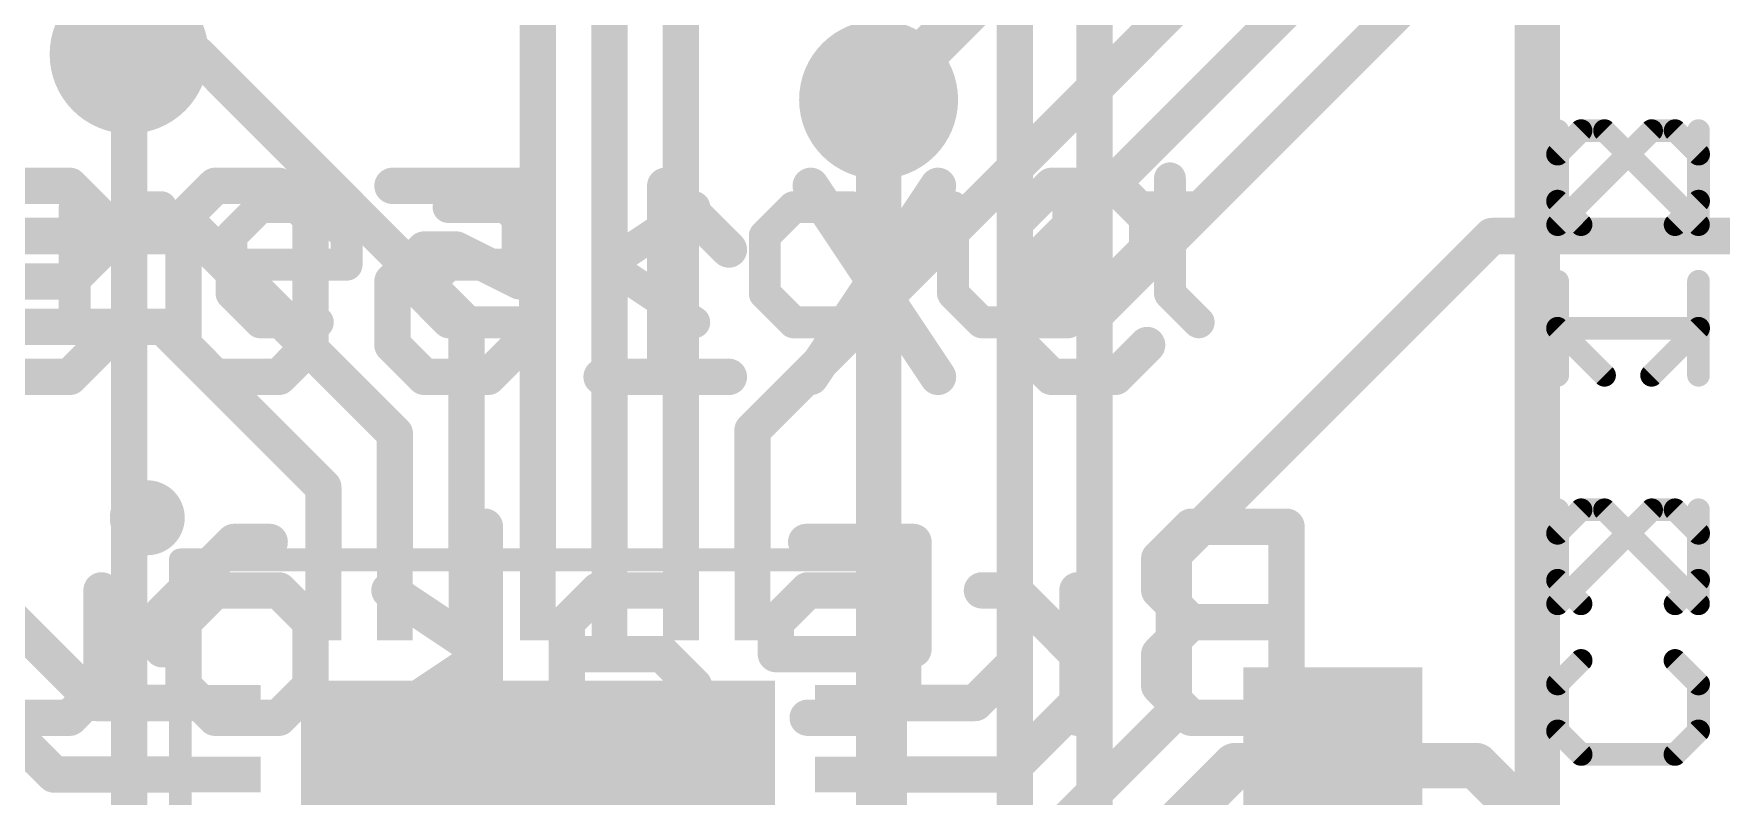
# Model space of a CAD drawing. Extents: x -33 to 74, y -18 to 36.
# Drawn here: x 9.88 to 19.32, y 15.92 to 20.18 of the extents above; entities that cross this region are included whole.
import ezdxf

# ---------------------------------------------------------------- set-up
doc = ezdxf.new("R2010")
doc.units = 0
for name, color, linetype in [('1', 12, 'CONTINUOUS'), ('16', 132, 'CONTINUOUS'), ('18', 110, 'CONTINUOUS'), ('21', 41, 'CONTINUOUS'), ('22', 40, 'CONTINUOUS'), ('51', 53, 'CONTINUOUS')]:
    doc.layers.add(name, color=color, linetype=linetype)

# ---------------------------------------------------------------- blocks, each defined once
blk = doc.blocks.new('RECT')
blk.add_solid([(-0.5, -0.5), (0.5, -0.5), (-0.5, 0.5), (0.5, 0.5)])
blk = doc.blocks.new('ROUNDV')
at = {"const_width": 0.5}
blk.add_lwpolyline([(0, -0.25, 1), (0, 0.25, 1), (0, -0.25)], format="xyb", dxfattribs=at)

msp = doc.modelspace()

# ---------------------------------------------------------------- linework, layer by layer
at = {"layer": '1'}
for points, const_width in [([(20.32, 23.749), (15.367, 18.796)], 0.2032), ([(13.5, 17.215), (13.5, 23.33)], 0.2032), ([(13.9, 17.964), (18.542, 22.606)], 0.2032), ([(13.1, 17.215), (13.1, 22.46)], 0.2032), ([(17.0815, 22.2885), (14.605, 19.812)], 0.254), ([(10.23, 16.44), (5.08, 21.59)], 0.2032), ([(15.8115, 18.6055), (18.796, 21.59)], 0.2032), ([(12.7, 17.215), (12.7, 21.2725)], 0.2032), ([(10.414, 20.066), (10.795, 20.066)], 0.2032), ([(10.795, 20.066), (12.3, 18.561)], 0.2032), ([(9.995, 16.04), (6.985, 19.05)], 0.2032), ([(8.89, 19.05), (10.795, 19.05)], 0.2032), ([(11.9, 17.945), (10.795, 19.05)], 0.2032), ([(16.256, 17.272), (18.034, 19.05)], 0.2032), ([(18.034, 19.05), (20.32, 19.05)], 0.2032), ([(15.367, 18.796), (15.367, 16.6624)], 0.2032), ([(15.8115, 16.5354), (15.8115, 18.6055)], 0.2032), ([(8.763, 18.542), (10.6045, 18.542)], 0.2032), ([(10.6045, 18.542), (11.5, 17.6465)], 0.2032), ([(12.3, 17.215), (12.3, 18.561)], 0.2032), ([(11.9, 17.215), (11.9, 17.945)], 0.2032), ([(13.9, 17.215), (13.9, 17.964)], 0.2032), ([(11.5, 17.215), (11.5, 17.6465)], 0.2032), ([(16.256, 17.272), (16.256, 16.383)], 0.2032), ([(15.367, 16.6624), (15.1446, 16.44)], 0.2032), ([(15.3161, 16.04), (15.8115, 16.5354)], 0.2032), ([(10.725, 16.44), (10.23, 16.44)], 0.2032), ([(14.675, 16.44), (15.1446, 16.44)], 0.2032), ([(15.513, 15.64), (16.256, 16.383)], 0.2032), ([(10.725, 16.04), (9.995, 16.04)], 0.2032), ([(14.675, 16.04), (15.3161, 16.04)], 0.2032), ([(15.748, 15.24), (16.598, 16.09)], 0.254), ([(16.598, 16.09), (17.145, 16.09)], 0.254), ([(17.145, 16.09), (17.946, 16.09)], 0.254), ([(18.415, 15.621), (17.946, 16.09)], 0.254)]:
    msp.add_lwpolyline(points, dxfattribs=dict(at, const_width=const_width))
for points, const_width in [([(10.414, 20.1168, 1), (10.414, 20.0152)], 0.1016), ([(10.8309, 20.1019, 1), (10.7591, 20.0301)], 0.1016), ([(10.795, 20.0152, 1), (10.795, 20.1168)], 0.1016), ([(14.5601, 19.8569, 1), (14.6499, 19.7671)], 0.127), ([(10.8309, 19.0859, 1), (10.7591, 19.0141)], 0.1016), ([(10.795, 18.9992, 1), (10.795, 19.1008)], 0.1016), ([(18.034, 19.1008, 1), (18.034, 18.9992)], 0.1016), ([(18.0699, 19.0141, 1), (17.9981, 19.0859)], 0.1016), ([(15.4178, 18.796, 1), (15.3162, 18.796)], 0.1016), ([(15.3311, 18.8319, 1), (15.4029, 18.7601)], 0.1016), ([(15.8623, 18.6055, 1), (15.7607, 18.6055)], 0.1016), ([(15.7756, 18.6414, 1), (15.8474, 18.5696)], 0.1016), ([(10.6404, 18.5779, 1), (10.5686, 18.5061)], 0.1016), ([(10.6045, 18.4912, 1), (10.6045, 18.5928)], 0.1016), ([(12.3508, 18.561, 1), (12.2492, 18.561)], 0.1016), ([(12.2641, 18.5251, 1), (12.3359, 18.5969)], 0.1016), ([(11.9508, 17.945, 1), (11.8492, 17.945)], 0.1016), ([(11.8641, 17.9091, 1), (11.9359, 17.9809)], 0.1016), ([(13.9508, 17.964, 1), (13.8492, 17.964)], 0.1016), ([(13.8641, 17.9999, 1), (13.9359, 17.9281)], 0.1016), ([(11.5508, 17.6465, 1), (11.4492, 17.6465)], 0.1016), ([(11.4641, 17.6106, 1), (11.5359, 17.6824)], 0.1016), ([(16.3068, 17.272, 1), (16.2052, 17.272)], 0.1016), ([(16.2201, 17.3079, 1), (16.2919, 17.2361)], 0.1016), ([(11.4492, 17.215, 1), (11.5508, 17.215)], 0.1016), ([(11.8492, 17.215, 1), (11.9508, 17.215)], 0.1016), ([(12.2492, 17.215, 1), (12.3508, 17.215)], 0.1016), ([(12.6492, 17.215, 1), (12.7508, 17.215)], 0.1016), ([(13.0492, 17.215, 1), (13.1508, 17.215)], 0.1016), ([(13.4492, 17.215, 1), (13.5508, 17.215)], 0.1016), ([(13.8492, 17.215, 1), (13.9508, 17.215)], 0.1016), ([(15.3162, 16.6624, 1), (15.4178, 16.6624)], 0.1016), ([(15.4029, 16.6265, 1), (15.3311, 16.6983)], 0.1016), ([(15.8474, 16.4995, 1), (15.7756, 16.5713)], 0.1016), ([(10.23, 16.4908, 1), (10.23, 16.3892)], 0.1016), ([(10.1941, 16.4041, 1), (10.2659, 16.4759)], 0.1016), ([(10.725, 16.3892, 1), (10.725, 16.4908)], 0.1016), ([(14.675, 16.4908, 1), (14.675, 16.3892)], 0.1016), ([(15.1087, 16.4759, 1), (15.1805, 16.4041)], 0.1016), ([(15.1446, 16.3892, 1), (15.1446, 16.4908)], 0.1016), ([(15.7607, 16.5354, 1), (15.8623, 16.5354)], 0.1016), ([(16.2052, 16.383, 1), (16.3068, 16.383)], 0.1016), ([(16.2919, 16.3471, 1), (16.2201, 16.4189)], 0.1016), ([(9.995, 16.0908, 1), (9.995, 15.9892)], 0.1016), ([(10.725, 15.9892, 1), (10.725, 16.0908)], 0.1016), ([(14.675, 16.0908, 1), (14.675, 15.9892)], 0.1016), ([(15.3161, 15.9892, 1), (15.3161, 16.0908)], 0.1016), ([(16.598, 16.1535, 1), (16.598, 16.0265)], 0.127), ([(16.6429, 16.0451, 1), (16.5531, 16.1349)], 0.127), ([(17.145, 16.1535, 1), (17.145, 16.0265)], 0.127), ([(17.145, 16.0265, 1), (17.145, 16.1535)], 0.127), ([(17.9909, 16.1349, 1), (17.9011, 16.0451)], 0.127), ([(17.946, 16.0265, 1), (17.946, 16.1535)], 0.127), ([(9.9591, 16.0041, 1), (10.0309, 16.0759)], 0.1016), ([(15.2802, 16.0759, 1), (15.352, 16.0041)], 0.1016)]:
    msp.add_lwpolyline(points, format="xyb", dxfattribs=dict(at, const_width=const_width))
at = {"layer": '16'}
for points, const_width in [([(18.288, 24.892), (18.288, 15.0368)], 0.254), ([(15.8115, 21.3995), (15.8115, 12.0015)], 0.2032), ([(15.367, 20.7645), (15.367, 11.176)], 0.2032), ([(10.414, 20.066), (10.414, 10.668)], 0.2032), ([(14.605, 11.938), (14.605, 19.812)], 0.254)]:
    msp.add_lwpolyline(points, dxfattribs=dict(at, const_width=const_width))
for points, const_width in [([(10.4648, 20.066, 1), (10.3632, 20.066)], 0.1016), ([(14.6685, 19.812, 1), (14.5415, 19.812)], 0.127)]:
    msp.add_lwpolyline(points, format="xyb", dxfattribs=dict(at, const_width=const_width))
at = {"layer": '21'}
for points, const_width in [([(18.533, 19.6389), (18.4016, 19.5075)], 0.127), ([(18.6643, 19.6389), (18.533, 19.6389)], 0.127), ([(19.1897, 19.1135), (18.6643, 19.6389)], 0.127), ([(19.1897, 19.6389), (19.1897, 19.1135)], 0.127), ([(13.0913, 18.5674), (13.0913, 19.5334)], 0.1778), ([(18.4016, 19.5075), (18.4016, 19.2448)], 0.127), ([(16.2343, 19.3724), (16.2343, 18.7284)], 0.1778), ([(10.1093, 18.5674), (10.1093, 19.2114)], 0.1778), ([(10.1093, 18.8894), (10.4314, 19.2114)], 0.1778), ([(10.4314, 19.2114), (10.5924, 19.2114)], 0.1778), ([(10.9864, 19.0504), (11.1474, 19.2114)], 0.1778), ([(11.1474, 19.2114), (11.4694, 19.2114)], 0.1778), ([(11.4694, 19.2114), (11.6304, 19.0504)], 0.1778), ([(12.1999, 19.2114), (12.5219, 19.2114)], 0.1778), ([(12.5219, 19.2114), (12.6829, 19.0504)], 0.1778), ([(13.0913, 18.8894), (13.5743, 19.2114)], 0.1778), ([(14.1294, 19.2114), (13.9684, 19.0504)], 0.1778), ([(14.4514, 19.2114), (14.1294, 19.2114)], 0.1778), ([(14.6124, 19.0504), (14.4514, 19.2114)], 0.1778), ([(15.0208, 19.2114), (15.0208, 18.7284)], 0.1778), ([(15.6648, 18.5674), (15.6648, 19.2114)], 0.1778), ([(16.0733, 19.2114), (16.3953, 19.2114)], 0.1778), ([(18.4016, 19.2448), (18.533, 19.1135)], 0.127), ([(10.9864, 18.7284), (10.9864, 19.0504)], 0.1778), ([(11.6304, 19.0504), (11.6304, 18.8894)], 0.1778), ([(12.6829, 19.0504), (12.6829, 18.5674)], 0.1778), ([(13.9684, 19.0504), (13.9684, 18.7284)], 0.1778), ([(14.6124, 18.7284), (14.6124, 19.0504)], 0.1778), ([(11.6304, 18.8894), (10.9864, 18.8894)], 0.1778), ([(12.0389, 18.7284), (12.1999, 18.8894)], 0.1778), ([(12.1999, 18.8894), (12.6829, 18.8894)], 0.1778), ([(13.5743, 18.5674), (13.0913, 18.8894)], 0.1778), ([(11.1474, 18.5674), (10.9864, 18.7284)], 0.1778), ([(12.1999, 18.5674), (12.0389, 18.7284)], 0.1778), ([(13.9684, 18.7284), (14.1294, 18.5674)], 0.1778), ([(14.4514, 18.5674), (14.6124, 18.7284)], 0.1778), ([(15.0208, 18.7284), (15.1818, 18.5674)], 0.1778), ([(16.2343, 18.7284), (16.3953, 18.5674)], 0.1778), ([(19.1897, 18.2715), (19.1897, 18.7969)], 0.127), ([(11.4694, 18.5674), (11.1474, 18.5674)], 0.1778), ([(12.6829, 18.5674), (12.1999, 18.5674)], 0.1778), ([(14.1294, 18.5674), (14.4514, 18.5674)], 0.1778), ([(15.1818, 18.5674), (15.6648, 18.5674)], 0.1778), ([(18.6643, 18.2715), (18.4016, 18.5342)], 0.127), ([(18.4016, 18.5342), (19.1897, 18.5342)], 0.127), ([(18.533, 17.5199), (18.4016, 17.3885)], 0.127), ([(18.6643, 17.5199), (18.533, 17.5199)], 0.127), ([(19.1897, 16.9945), (18.6643, 17.5199)], 0.127), ([(19.1897, 17.5199), (19.1897, 16.9945)], 0.127), ([(10.6, 16.94), (11, 17.34)], 0.2032), ([(11, 17.34), (11.2, 17.34)], 0.2032), ([(14.8, 17.34), (14.2, 17.34)], 0.2032), ([(14.8, 17.34), (14.8, 16.74)], 0.2032), ([(18.4016, 17.3885), (18.4016, 17.1258)], 0.127), ([(18.4016, 17.1258), (18.533, 16.9945)], 0.127), ([(10.6, 16.94), (10.6, 16.74)], 0.2032), ([(18.533, 16.6779), (18.4016, 16.5465)], 0.127), ([(19.1897, 16.5465), (19.0584, 16.6779)], 0.127), ([(18.4016, 16.5465), (18.4016, 16.2839)], 0.127), ([(19.1897, 16.2839), (19.1897, 16.5465)], 0.127), ([(18.4016, 16.2839), (18.533, 16.1525)], 0.127), ([(19.0584, 16.1525), (19.1897, 16.2839)], 0.127), ([(18.533, 16.1525), (19.0584, 16.1525)], 0.127)]:
    msp.add_lwpolyline(points, dxfattribs=dict(at, const_width=const_width))
for points, const_width in [([(18.533, 19.6706, 1), (18.533, 19.6071)], 0.0635), ([(18.5554, 19.6164, 1), (18.5105, 19.6613)], 0.0635), ([(18.6868, 19.6613, 1), (18.6419, 19.6164)], 0.0635), ([(18.6643, 19.6071, 1), (18.6643, 19.6706)], 0.0635), ([(19.2215, 19.6389, 1), (19.158, 19.6389)], 0.0635), ([(13.1358, 19.5334, 1), (13.0469, 19.5334)], 0.0889), ([(18.4334, 19.5075, 1), (18.3699, 19.5075)], 0.0635), ([(18.3792, 19.53, 1), (18.4241, 19.4851)], 0.0635), ([(16.2787, 19.3724, 1), (16.1898, 19.3724)], 0.0889), ([(10.1538, 19.2114, 1), (10.0649, 19.2114)], 0.0889), ([(10.4314, 19.2559, 1), (10.4314, 19.167)], 0.0889), ([(10.4628, 19.18, 1), (10.3999, 19.2428)], 0.0889), ([(10.5924, 19.167, 1), (10.5924, 19.2559)], 0.0889), ([(11.1474, 19.2559, 1), (11.1474, 19.167)], 0.0889), ([(11.1788, 19.18, 1), (11.116, 19.2428)], 0.0889), ([(11.5008, 19.2428, 1), (11.438, 19.18)], 0.0889), ([(11.4694, 19.167, 1), (11.4694, 19.2559)], 0.0889), ([(12.1999, 19.2559, 1), (12.1999, 19.167)], 0.0889), ([(12.5533, 19.2428, 1), (12.4904, 19.18)], 0.0889), ([(12.5219, 19.167, 1), (12.5219, 19.2559)], 0.0889), ([(13.599, 19.1744, 1), (13.5497, 19.2484)], 0.0889), ([(14.1294, 19.2559, 1), (14.1294, 19.167)], 0.0889), ([(14.1608, 19.18, 1), (14.0979, 19.2428)], 0.0889), ([(14.4828, 19.2428, 1), (14.4199, 19.18)], 0.0889), ([(14.4514, 19.167, 1), (14.4514, 19.2559)], 0.0889), ([(15.0653, 19.2114, 1), (14.9764, 19.2114)], 0.0889), ([(15.7093, 19.2114, 1), (15.6204, 19.2114)], 0.0889), ([(16.0733, 19.2559, 1), (16.0733, 19.167)], 0.0889), ([(16.3953, 19.167, 1), (16.3953, 19.2559)], 0.0889), ([(18.4241, 19.2673, 1), (18.3792, 19.2224)], 0.0635), ([(18.3699, 19.2448, 1), (18.4334, 19.2448)], 0.0635), ([(18.5105, 19.091, 1), (18.5554, 19.136)], 0.0635), ([(19.1672, 19.091, 1), (19.2122, 19.136)], 0.0635), ([(11.0308, 19.0504, 1), (10.9419, 19.0504)], 0.0889), ([(10.955, 19.0818, 1), (11.0178, 19.019)], 0.0889), ([(11.6749, 19.0504, 1), (11.586, 19.0504)], 0.0889), ([(11.599, 19.019, 1), (11.6618, 19.0818)], 0.0889), ([(12.7273, 19.0504, 1), (12.6384, 19.0504)], 0.0889), ([(12.6514, 19.019, 1), (12.7143, 19.0818)], 0.0889), ([(14.0128, 19.0504, 1), (13.9239, 19.0504)], 0.0889), ([(13.9369, 19.0818, 1), (13.9998, 19.019)], 0.0889), ([(14.6568, 19.0504, 1), (14.5679, 19.0504)], 0.0889), ([(14.5809, 19.019, 1), (14.6438, 19.0818)], 0.0889), ([(19.158, 19.1135, 1), (19.2215, 19.1135)], 0.0635), ([(10.9864, 18.9339, 1), (10.9864, 18.845)], 0.0889), ([(11.6304, 18.845, 1), (11.6304, 18.9339)], 0.0889), ([(12.1999, 18.9339, 1), (12.1999, 18.845)], 0.0889), ([(12.2313, 18.858, 1), (12.1684, 18.9208)], 0.0889), ([(12.6829, 18.845, 1), (12.6829, 18.9339)], 0.0889), ([(13.116, 18.9264, 1), (13.0667, 18.8524)], 0.0889), ([(13.0667, 18.9264, 1), (13.116, 18.8524)], 0.0889), ([(10.0779, 18.9208, 1), (10.1408, 18.858)], 0.0889), ([(11.586, 18.8894, 1), (11.6749, 18.8894)], 0.0889), ([(11.0178, 18.7598, 1), (10.955, 18.697)], 0.0889), ([(12.0703, 18.7598, 1), (12.0074, 18.697)], 0.0889), ([(12.0074, 18.7598, 1), (12.0703, 18.697)], 0.0889), ([(13.9998, 18.7598, 1), (13.9369, 18.697)], 0.0889), ([(14.6438, 18.697, 1), (14.5809, 18.7598)], 0.0889), ([(15.0522, 18.7598, 1), (14.9894, 18.697)], 0.0889), ([(16.2657, 18.7598, 1), (16.2028, 18.697)], 0.0889), ([(19.2215, 18.7969, 1), (19.158, 18.7969)], 0.0635), ([(10.9419, 18.7284, 1), (11.0308, 18.7284)], 0.0889), ([(13.9239, 18.7284, 1), (14.0128, 18.7284)], 0.0889), ([(14.5679, 18.7284, 1), (14.6568, 18.7284)], 0.0889), ([(14.9764, 18.7284, 1), (15.0653, 18.7284)], 0.0889), ([(16.1898, 18.7284, 1), (16.2787, 18.7284)], 0.0889), ([(10.0649, 18.5674, 1), (10.1538, 18.5674)], 0.0889), ([(11.1474, 18.6119, 1), (11.1474, 18.5229)], 0.0889), ([(11.116, 18.536, 1), (11.1788, 18.5988)], 0.0889), ([(11.4694, 18.5229, 1), (11.4694, 18.6119)], 0.0889), ([(12.1999, 18.6119, 1), (12.1999, 18.5229)], 0.0889), ([(12.1684, 18.536, 1), (12.2313, 18.5988)], 0.0889), ([(12.6384, 18.5674, 1), (12.7273, 18.5674)], 0.0889), ([(12.6829, 18.5229, 1), (12.6829, 18.6119)], 0.0889), ([(13.0469, 18.5674, 1), (13.1358, 18.5674)], 0.0889), ([(13.5497, 18.5304, 1), (13.599, 18.6044)], 0.0889), ([(14.1294, 18.6119, 1), (14.1294, 18.5229)], 0.0889), ([(14.0979, 18.536, 1), (14.1608, 18.5988)], 0.0889), ([(14.4199, 18.5988, 1), (14.4828, 18.536)], 0.0889), ([(14.4514, 18.5229, 1), (14.4514, 18.6119)], 0.0889), ([(15.1818, 18.6119, 1), (15.1818, 18.5229)], 0.0889), ([(15.1504, 18.536, 1), (15.2132, 18.5988)], 0.0889), ([(15.6204, 18.5674, 1), (15.7093, 18.5674)], 0.0889), ([(15.6648, 18.5229, 1), (15.6648, 18.6119)], 0.0889), ([(16.3639, 18.536, 1), (16.4267, 18.5988)], 0.0889), ([(18.4016, 18.566, 1), (18.4016, 18.5025)], 0.0635), ([(18.4241, 18.5567, 1), (18.3792, 18.5118)], 0.0635), ([(19.1897, 18.5025, 1), (19.1897, 18.566)], 0.0635), ([(18.6419, 18.2491, 1), (18.6868, 18.294)], 0.0635), ([(19.158, 18.2715, 1), (19.2215, 18.2715)], 0.0635), ([(10.5156, 17.3705, 1), (10.5156, 17.5799, 1), (10.5156, 17.3705)], 0.2095), ([(18.533, 17.5516, 1), (18.533, 17.4881)], 0.0635), ([(18.5554, 17.4974, 1), (18.5105, 17.5423)], 0.0635), ([(18.6868, 17.5423, 1), (18.6419, 17.4974)], 0.0635), ([(18.6643, 17.4881, 1), (18.6643, 17.5516)], 0.0635), ([(19.2215, 17.5199, 1), (19.158, 17.5199)], 0.0635), ([(11, 17.3908, 1), (11, 17.2892)], 0.1016), ([(11.0359, 17.3041, 1), (10.9641, 17.3759)], 0.1016), ([(11.2, 17.2892, 1), (11.2, 17.3908)], 0.1016), ([(14.2, 17.3908, 1), (14.2, 17.2892)], 0.1016), ([(14.8508, 17.34, 1), (14.7492, 17.34)], 0.1016), ([(14.8, 17.2892, 1), (14.8, 17.3908)], 0.1016), ([(18.4334, 17.3885, 1), (18.3699, 17.3885)], 0.0635), ([(18.3792, 17.411, 1), (18.4241, 17.3661)], 0.0635), ([(18.4241, 17.1483, 1), (18.3792, 17.1034)], 0.0635), ([(18.3699, 17.1258, 1), (18.4334, 17.1258)], 0.0635), ([(10.6508, 16.94, 1), (10.5492, 16.94)], 0.1016), ([(10.5641, 16.9759, 1), (10.6359, 16.9041)], 0.1016), ([(18.5105, 16.972, 1), (18.5554, 17.0169)], 0.0635), ([(19.158, 16.9945, 1), (19.2215, 16.9945)], 0.0635), ([(19.1672, 16.972, 1), (19.2122, 17.0169)], 0.0635), ([(10.5492, 16.74, 1), (10.6508, 16.74)], 0.1016), ([(14.7492, 16.74, 1), (14.8508, 16.74)], 0.1016), ([(18.5554, 16.6554, 1), (18.5105, 16.7003)], 0.0635), ([(19.0808, 16.7003, 1), (19.0359, 16.6554)], 0.0635), ([(18.4334, 16.5465, 1), (18.3699, 16.5465)], 0.0635), ([(19.2215, 16.5465, 1), (19.158, 16.5465)], 0.0635), ([(18.3792, 16.569, 1), (18.4241, 16.5241)], 0.0635), ([(19.1672, 16.5241, 1), (19.2122, 16.569)], 0.0635), ([(18.4241, 16.3063, 1), (18.3792, 16.2614)], 0.0635), ([(19.2122, 16.2614, 1), (19.1672, 16.3063)], 0.0635), ([(18.3699, 16.2839, 1), (18.4334, 16.2839)], 0.0635), ([(19.158, 16.2839, 1), (19.2215, 16.2839)], 0.0635), ([(18.533, 16.1843, 1), (18.533, 16.1208)], 0.0635), ([(18.5105, 16.1301, 1), (18.5554, 16.175)], 0.0635), ([(19.0359, 16.175, 1), (19.0808, 16.1301)], 0.0635), ([(19.0584, 16.1208, 1), (19.0584, 16.1843)], 0.0635)]:
    msp.add_lwpolyline(points, format="xyb", dxfattribs=dict(at, const_width=const_width))
at = {"layer": '22'}
for points, const_width in [([(18.4023, 19.6389), (18.4023, 19.1135)], 0.127), ([(18.4023, 19.1135), (18.9277, 19.6389)], 0.127), ([(18.9277, 19.6389), (19.059, 19.6389)], 0.127), ([(19.059, 19.6389), (19.1904, 19.5075)], 0.127), ([(19.1904, 19.5075), (19.1904, 19.2448)], 0.127), ([(9.7258, 19.3303), (10.0817, 19.3303)], 0.2032), ([(10.0817, 19.3303), (10.2596, 19.1524)], 0.2032), ([(10.8952, 19.3303), (10.7172, 19.1524)], 0.2032), ([(11.2511, 19.3303), (10.8952, 19.3303)], 0.2032), ([(11.429, 19.1524), (11.2511, 19.3303)], 0.2032), ([(11.8866, 19.3303), (12.5984, 19.3303)], 0.2032), ([(12.5984, 19.3303), (12.5984, 18.7965)], 0.2032), ([(13.7678, 18.9744), (13.4119, 19.3303)], 0.2032), ([(13.4119, 19.3303), (13.4119, 18.2626)], 0.2032), ([(14.9372, 19.3303), (14.2254, 18.2626)], 0.2032), ([(14.2254, 19.3303), (14.9372, 18.2626)], 0.2032), ([(15.3948, 19.1524), (15.5727, 19.3303)], 0.2032), ([(15.5727, 19.3303), (15.9287, 19.3303)], 0.2032), ([(15.9287, 19.3303), (16.1066, 19.1524)], 0.2032), ([(10.2596, 19.1524), (10.2596, 18.9744)], 0.2032), ([(10.7172, 19.1524), (10.7172, 18.4406)], 0.2032), ([(11.429, 18.4406), (10.7172, 19.1524)], 0.2032), ([(11.429, 18.4406), (11.429, 19.1524)], 0.2032), ([(16.1066, 19.1524), (16.1066, 18.9744)], 0.2032), ([(19.1904, 19.2448), (19.059, 19.1135)], 0.127), ([(10.2596, 18.9744), (10.0817, 18.7965)], 0.2032), ([(12.0646, 18.9744), (11.8866, 18.7965)], 0.2032), ([(12.2425, 18.9744), (12.0646, 18.9744)], 0.2032), ([(12.5984, 18.7965), (12.2425, 18.9744)], 0.2032), ([(16.1066, 18.9744), (15.9287, 18.7965)], 0.2032), ([(10.0817, 18.7965), (9.5478, 18.7965)], 0.2032), ([(11.8866, 18.7965), (11.8866, 18.4406)], 0.2032), ([(15.5727, 18.7965), (15.3948, 18.6185)], 0.2032), ([(15.9287, 18.7965), (15.5727, 18.7965)], 0.2032), ([(18.4023, 18.2715), (18.4023, 18.7969)], 0.127), ([(15.3948, 18.6185), (15.3948, 18.4406)], 0.2032), ([(19.1904, 18.5342), (18.4023, 18.5342)], 0.127), ([(18.9277, 18.2715), (19.1904, 18.5342)], 0.127), ([(10.2596, 18.4406), (10.0817, 18.2626)], 0.2032), ([(10.7172, 18.4406), (10.8952, 18.2626)], 0.2032), ([(11.2511, 18.2626), (11.429, 18.4406)], 0.2032), ([(11.8866, 18.4406), (12.0646, 18.2626)], 0.2032), ([(12.4205, 18.2626), (12.5984, 18.4406)], 0.2032), ([(15.3948, 18.4406), (15.5727, 18.2626)], 0.2032), ([(15.9287, 18.2626), (16.1066, 18.4406)], 0.2032), ([(10.0817, 18.2626), (9.7258, 18.2626)], 0.2032), ([(10.8952, 18.2626), (11.2511, 18.2626)], 0.2032), ([(12.0646, 18.2626), (12.4205, 18.2626)], 0.2032), ([(13.7678, 18.2626), (13.056, 18.2626)], 0.2032), ([(15.5727, 18.2626), (15.9287, 18.2626)], 0.2032), ([(18.4023, 17.5199), (18.4023, 16.9945)], 0.127), ([(18.4023, 16.9945), (18.9277, 17.5199)], 0.127), ([(18.9277, 17.5199), (19.059, 17.5199)], 0.127), ([(19.059, 17.5199), (19.1904, 17.3885)], 0.127), ([(12.4035, 16.3576), (12.4035, 17.4253)], 0.2032), ([(16.3523, 17.4253), (16.1744, 17.2474)], 0.2032), ([(16.8862, 17.4253), (16.3523, 17.4253)], 0.2032), ([(16.8862, 16.3576), (16.8862, 17.4253)], 0.2032), ([(19.1904, 17.3885), (19.1904, 17.1258)], 0.127), ([(16.1744, 17.2474), (16.1744, 17.0694)], 0.2032), ([(19.1904, 17.1258), (19.059, 16.9945)], 0.127), ([(10.2596, 17.0694), (10.2596, 16.5356)], 0.2032), ([(10.7172, 16.8915), (10.8952, 17.0694)], 0.2032), ([(10.8952, 17.0694), (11.2511, 17.0694)], 0.2032), ([(11.2511, 17.0694), (11.429, 16.8915)], 0.2032), ([(12.4035, 16.7135), (11.8697, 17.0694)], 0.2032), ([(13.0391, 17.0694), (12.8611, 16.8915)], 0.2032), ([(13.395, 17.0694), (13.0391, 17.0694)], 0.2032), ([(14.2084, 17.0694), (14.0305, 16.8915)], 0.2032), ([(14.5644, 17.0694), (14.2084, 17.0694)], 0.2032), ([(14.7423, 16.8915), (14.5644, 17.0694)], 0.2032), ([(15.3609, 17.0694), (15.1829, 17.0694)], 0.2032), ([(15.7168, 16.7135), (15.3609, 17.0694)], 0.2032), ([(15.7168, 16.3576), (15.7168, 17.0694)], 0.2032), ([(16.1744, 17.0694), (16.3523, 16.8915)], 0.2032), ([(10.7172, 16.5356), (10.7172, 16.8915)], 0.2032), ([(11.429, 16.8915), (11.429, 16.5356)], 0.2032), ([(12.8611, 16.8915), (12.8611, 16.3576)], 0.2032), ([(14.0305, 16.8915), (14.0305, 16.7135)], 0.2032), ([(14.7423, 16.5356), (14.7423, 16.8915)], 0.2032), ([(16.3523, 16.8915), (16.1744, 16.7135)], 0.2032), ([(16.8862, 16.8915), (16.3523, 16.8915)], 0.2032), ([(11.8697, 16.3576), (12.4035, 16.7135)], 0.2032), ([(13.395, 16.7135), (12.8611, 16.7135)], 0.2032), ([(13.5729, 16.5356), (13.395, 16.7135)], 0.2032), ([(14.0305, 16.7135), (14.7423, 16.7135)], 0.2032), ([(16.1744, 16.7135), (16.1744, 16.5356)], 0.2032), ([(18.4023, 16.5465), (18.5336, 16.6779)], 0.127), ([(19.059, 16.6779), (19.1904, 16.5465)], 0.127), ([(10.2596, 16.5356), (10.0817, 16.3576)], 0.2032), ([(10.8952, 16.3576), (10.7172, 16.5356)], 0.2032), ([(11.429, 16.5356), (11.2511, 16.3576)], 0.2032), ([(13.395, 16.3576), (13.5729, 16.5356)], 0.2032), ([(14.5644, 16.3576), (14.7423, 16.5356)], 0.2032), ([(16.1744, 16.5356), (16.3523, 16.3576)], 0.2032), ([(18.4023, 16.2839), (18.4023, 16.5465)], 0.127), ([(19.1904, 16.5465), (19.1904, 16.2839)], 0.127), ([(10.0817, 16.3576), (9.5478, 16.3576)], 0.2032), ([(11.2511, 16.3576), (10.8952, 16.3576)], 0.2032), ([(12.8611, 16.3576), (13.395, 16.3576)], 0.2032), ([(14.2084, 16.3576), (14.5644, 16.3576)], 0.2032), ([(16.3523, 16.3576), (16.8862, 16.3576)], 0.2032), ([(18.5336, 16.1525), (18.4023, 16.2839)], 0.127), ([(19.1904, 16.2839), (19.059, 16.1525)], 0.127), ([(19.059, 16.1525), (18.5336, 16.1525)], 0.127)]:
    msp.add_lwpolyline(points, dxfattribs=dict(at, const_width=const_width))
for points, const_width in [([(18.434, 19.6389, 1), (18.3706, 19.6389)], 0.0635), ([(18.9277, 19.6706, 1), (18.9277, 19.6071)], 0.0635), ([(18.9501, 19.6164, 1), (18.9052, 19.6613)], 0.0635), ([(19.0815, 19.6613, 1), (19.0366, 19.6164)], 0.0635), ([(19.059, 19.6071, 1), (19.059, 19.6706)], 0.0635), ([(19.2221, 19.5075, 1), (19.1586, 19.5075)], 0.0635), ([(19.1679, 19.4851, 1), (19.2128, 19.53)], 0.0635), ([(10.1176, 19.3662, 1), (10.0457, 19.2944)], 0.1016), ([(10.0817, 19.2795, 1), (10.0817, 19.3811)], 0.1016), ([(10.8952, 19.3811, 1), (10.8952, 19.2795)], 0.1016), ([(10.9311, 19.2944, 1), (10.8592, 19.3662)], 0.1016), ([(11.287, 19.3662, 1), (11.2151, 19.2944)], 0.1016), ([(11.2511, 19.2795, 1), (11.2511, 19.3811)], 0.1016), ([(11.8866, 19.3811, 1), (11.8866, 19.2795)], 0.1016), ([(12.6492, 19.3303, 1), (12.5476, 19.3303)], 0.1016), ([(12.5984, 19.2795, 1), (12.5984, 19.3811)], 0.1016), ([(13.4478, 19.3662, 1), (13.376, 19.2944)], 0.1016), ([(13.4627, 19.3303, 1), (13.3611, 19.3303)], 0.1016), ([(14.2677, 19.3585, 1), (14.1831, 19.3021)], 0.1016), ([(14.9795, 19.3021, 1), (14.8949, 19.3585)], 0.1016), ([(15.5727, 19.3811, 1), (15.5727, 19.2795)], 0.1016), ([(15.6087, 19.2944, 1), (15.5368, 19.3662)], 0.1016), ([(15.9646, 19.3662, 1), (15.8927, 19.2944)], 0.1016), ([(15.9287, 19.2795, 1), (15.9287, 19.3811)], 0.1016), ([(10.3104, 19.1524, 1), (10.2088, 19.1524)], 0.1016), ([(10.768, 19.1524, 1), (10.6664, 19.1524)], 0.1016), ([(10.7531, 19.1883, 1), (10.6813, 19.1164)], 0.1016), ([(11.4798, 19.1524, 1), (11.3782, 19.1524)], 0.1016), ([(16.1574, 19.1524, 1), (16.0558, 19.1524)], 0.1016), ([(19.1586, 19.2448, 1), (19.2221, 19.2448)], 0.0635), ([(19.2128, 19.2224, 1), (19.1679, 19.2673)], 0.0635), ([(10.2237, 19.1164, 1), (10.2955, 19.1883)], 0.1016), ([(10.6813, 19.1883, 1), (10.7531, 19.1164)], 0.1016), ([(11.3931, 19.1164, 1), (11.4649, 19.1883)], 0.1016), ([(15.3589, 19.1883, 1), (15.4307, 19.1164)], 0.1016), ([(16.0707, 19.1164, 1), (16.1425, 19.1883)], 0.1016), ([(18.3798, 19.1359, 1), (18.4248, 19.091)], 0.0635), ([(19.0366, 19.1359, 1), (19.0815, 19.091)], 0.0635), ([(10.2955, 18.9385, 1), (10.2237, 19.0103)], 0.1016), ([(12.0646, 19.0252, 1), (12.0646, 18.9236)], 0.1016), ([(12.1005, 18.9385, 1), (12.0286, 19.0103)], 0.1016), ([(12.2652, 19.0198, 1), (12.2198, 18.929)], 0.1016), ([(12.2425, 18.9236, 1), (12.2425, 19.0252)], 0.1016), ([(16.1425, 18.9385, 1), (16.0707, 19.0103)], 0.1016), ([(18.3706, 19.1135, 1), (18.434, 19.1135)], 0.0635), ([(10.2088, 18.9744, 1), (10.3104, 18.9744)], 0.1016), ([(13.7319, 18.9385, 1), (13.8037, 19.0103)], 0.1016), ([(16.0558, 18.9744, 1), (16.1574, 18.9744)], 0.1016), ([(10.0457, 18.8324, 1), (10.1176, 18.7605)], 0.1016), ([(10.0817, 18.7457, 1), (10.0817, 18.8473)], 0.1016), ([(11.9374, 18.7965, 1), (11.8358, 18.7965)], 0.1016), ([(11.8507, 18.8324, 1), (11.9225, 18.7605)], 0.1016), ([(12.5757, 18.751, 1), (12.6211, 18.8419)], 0.1016), ([(15.5727, 18.8473, 1), (15.5727, 18.7457)], 0.1016), ([(15.6087, 18.7605, 1), (15.5368, 18.8324)], 0.1016), ([(15.8927, 18.8324, 1), (15.9646, 18.7605)], 0.1016), ([(15.9287, 18.7457, 1), (15.9287, 18.8473)], 0.1016), ([(12.5476, 18.7965, 1), (12.6492, 18.7965)], 0.1016), ([(18.434, 18.7969, 1), (18.3706, 18.7969)], 0.0635), ([(15.4456, 18.6185, 1), (15.344, 18.6185)], 0.1016), ([(15.3589, 18.6544, 1), (15.4307, 18.5826)], 0.1016), ([(18.4023, 18.566, 1), (18.4023, 18.5025)], 0.0635), ([(19.2128, 18.5118, 1), (19.1679, 18.5567)], 0.0635), ([(19.1904, 18.5025, 1), (19.1904, 18.566)], 0.0635), ([(10.2955, 18.4046, 1), (10.2237, 18.4765)], 0.1016), ([(10.7531, 18.4765, 1), (10.6813, 18.4046)], 0.1016), ([(11.4649, 18.4046, 1), (11.3931, 18.4765)], 0.1016), ([(11.3931, 18.4046, 1), (11.4649, 18.4765)], 0.1016), ([(11.9225, 18.4765, 1), (11.8507, 18.4046)], 0.1016), ([(12.6343, 18.4046, 1), (12.5625, 18.4765)], 0.1016), ([(15.4307, 18.4765, 1), (15.3589, 18.4046)], 0.1016), ([(16.1425, 18.4046, 1), (16.0707, 18.4765)], 0.1016), ([(10.6664, 18.4406, 1), (10.768, 18.4406)], 0.1016), ([(11.3782, 18.4406, 1), (11.4798, 18.4406)], 0.1016), ([(11.8358, 18.4406, 1), (11.9374, 18.4406)], 0.1016), ([(15.344, 18.4406, 1), (15.4456, 18.4406)], 0.1016), ([(10.0457, 18.2985, 1), (10.1176, 18.2267)], 0.1016), ([(10.0817, 18.2118, 1), (10.0817, 18.3134)], 0.1016), ([(10.8952, 18.3134, 1), (10.8952, 18.2118)], 0.1016), ([(10.8592, 18.2267, 1), (10.9311, 18.2985)], 0.1016), ([(11.2151, 18.2985, 1), (11.287, 18.2267)], 0.1016), ([(11.2511, 18.2118, 1), (11.2511, 18.3134)], 0.1016), ([(12.0646, 18.3134, 1), (12.0646, 18.2118)], 0.1016), ([(12.0286, 18.2267, 1), (12.1005, 18.2985)], 0.1016), ([(12.3845, 18.2985, 1), (12.4564, 18.2267)], 0.1016), ([(12.4205, 18.2118, 1), (12.4205, 18.3134)], 0.1016), ([(13.056, 18.3134, 1), (13.056, 18.2118)], 0.1016), ([(13.3611, 18.2626, 1), (13.4627, 18.2626)], 0.1016), ([(13.7678, 18.2118, 1), (13.7678, 18.3134)], 0.1016), ([(14.1831, 18.2908, 1), (14.2677, 18.2344)], 0.1016), ([(14.8949, 18.2344, 1), (14.9795, 18.2908)], 0.1016), ([(15.5727, 18.3134, 1), (15.5727, 18.2118)], 0.1016), ([(15.5368, 18.2267, 1), (15.6087, 18.2985)], 0.1016), ([(15.8927, 18.2985, 1), (15.9646, 18.2267)], 0.1016), ([(15.9287, 18.2118, 1), (15.9287, 18.3134)], 0.1016), ([(18.9052, 18.294, 1), (18.9501, 18.2491)], 0.0635), ([(18.3706, 18.2715, 1), (18.434, 18.2715)], 0.0635), ([(18.434, 17.5199, 1), (18.3706, 17.5199)], 0.0635), ([(18.9277, 17.5516, 1), (18.9277, 17.4881)], 0.0635), ([(18.9501, 17.4974, 1), (18.9052, 17.5423)], 0.0635), ([(19.0815, 17.5423, 1), (19.0366, 17.4974)], 0.0635), ([(19.059, 17.4881, 1), (19.059, 17.5516)], 0.0635), ([(12.4543, 17.4253, 1), (12.3527, 17.4253)], 0.1016), ([(16.3523, 17.4761, 1), (16.3523, 17.3745)], 0.1016), ([(16.3883, 17.3894, 1), (16.3164, 17.4612)], 0.1016), ([(16.937, 17.4253, 1), (16.8354, 17.4253)], 0.1016), ([(16.8862, 17.3745, 1), (16.8862, 17.4761)], 0.1016), ([(19.2221, 17.3885, 1), (19.1586, 17.3885)], 0.0635), ([(19.1679, 17.3661, 1), (19.2128, 17.411)], 0.0635), ([(16.2252, 17.2474, 1), (16.1236, 17.2474)], 0.1016), ([(16.1385, 17.2833, 1), (16.2103, 17.2114)], 0.1016), ([(19.2128, 17.1034, 1), (19.1679, 17.1483)], 0.0635), ([(10.3104, 17.0694, 1), (10.2088, 17.0694)], 0.1016), ([(10.8952, 17.1202, 1), (10.8952, 17.0186)], 0.1016), ([(10.9311, 17.0335, 1), (10.8592, 17.1053)], 0.1016), ([(11.287, 17.1053, 1), (11.2151, 17.0335)], 0.1016), ([(11.2511, 17.0186, 1), (11.2511, 17.1202)], 0.1016), ([(11.8978, 17.1117, 1), (11.8415, 17.0271)], 0.1016), ([(13.0391, 17.1202, 1), (13.0391, 17.0186)], 0.1016), ([(13.075, 17.0335, 1), (13.0031, 17.1053)], 0.1016), ([(13.395, 17.0186, 1), (13.395, 17.1202)], 0.1016), ([(14.2084, 17.1202, 1), (14.2084, 17.0186)], 0.1016), ([(14.2444, 17.0335, 1), (14.1725, 17.1053)], 0.1016), ([(14.6003, 17.1053, 1), (14.5284, 17.0335)], 0.1016), ([(14.5644, 17.0186, 1), (14.5644, 17.1202)], 0.1016), ([(15.1829, 17.1202, 1), (15.1829, 17.0186)], 0.1016), ([(15.3968, 17.1053, 1), (15.325, 17.0335)], 0.1016), ([(15.3609, 17.0186, 1), (15.3609, 17.1202)], 0.1016), ([(15.7676, 17.0694, 1), (15.666, 17.0694)], 0.1016), ([(16.2103, 17.1053, 1), (16.1385, 17.0335)], 0.1016), ([(16.1236, 17.0694, 1), (16.2252, 17.0694)], 0.1016), ([(19.1586, 17.1258, 1), (19.2221, 17.1258)], 0.0635), ([(10.768, 16.8915, 1), (10.6664, 16.8915)], 0.1016), ([(11.4798, 16.8915, 1), (11.3782, 16.8915)], 0.1016), ([(12.9119, 16.8915, 1), (12.8103, 16.8915)], 0.1016), ([(14.0813, 16.8915, 1), (13.9797, 16.8915)], 0.1016), ([(14.7931, 16.8915, 1), (14.6915, 16.8915)], 0.1016), ([(16.3523, 16.9423, 1), (16.3523, 16.8407)], 0.1016), ([(16.3883, 16.8555, 1), (16.3164, 16.9274)], 0.1016), ([(16.8862, 16.8407, 1), (16.8862, 16.9423)], 0.1016), ([(18.3798, 17.0169, 1), (18.4248, 16.972)], 0.0635), ([(18.3706, 16.9945, 1), (18.434, 16.9945)], 0.0635), ([(19.0366, 17.0169, 1), (19.0815, 16.972)], 0.0635), ([(10.6813, 16.9274, 1), (10.7531, 16.8555)], 0.1016), ([(11.3931, 16.8555, 1), (11.4649, 16.9274)], 0.1016), ([(12.8252, 16.9274, 1), (12.897, 16.8555)], 0.1016), ([(13.9946, 16.9274, 1), (14.0664, 16.8555)], 0.1016), ([(14.7064, 16.8555, 1), (14.7782, 16.9274)], 0.1016), ([(16.3164, 16.8555, 1), (16.3883, 16.9274)], 0.1016), ([(12.4317, 16.6712, 1), (12.3753, 16.7558)], 0.1016), ([(12.3753, 16.6712, 1), (12.4317, 16.7558)], 0.1016), ([(12.8611, 16.7643, 1), (12.8611, 16.6627)], 0.1016), ([(13.4309, 16.7494, 1), (13.359, 16.6776)], 0.1016), ([(13.395, 16.6627, 1), (13.395, 16.7643)], 0.1016), ([(14.0305, 16.7643, 1), (14.0305, 16.6627)], 0.1016), ([(14.7423, 16.6627, 1), (14.7423, 16.7643)], 0.1016), ([(15.6809, 16.6776, 1), (15.7527, 16.7494)], 0.1016), ([(16.2252, 16.7135, 1), (16.1236, 16.7135)], 0.1016), ([(16.1385, 16.7494, 1), (16.2103, 16.6776)], 0.1016), ([(13.9797, 16.7135, 1), (14.0813, 16.7135)], 0.1016), ([(18.5561, 16.6554, 1), (18.5112, 16.7003)], 0.0635), ([(19.0815, 16.7003, 1), (19.0366, 16.6554)], 0.0635), ([(10.2955, 16.4996, 1), (10.2237, 16.5715)], 0.1016), ([(10.7531, 16.5715, 1), (10.6813, 16.4996)], 0.1016), ([(11.4649, 16.4996, 1), (11.3931, 16.5715)], 0.1016), ([(13.6088, 16.4996, 1), (13.537, 16.5715)], 0.1016), ([(13.537, 16.4996, 1), (13.6088, 16.5715)], 0.1016), ([(14.7782, 16.4996, 1), (14.7064, 16.5715)], 0.1016), ([(16.2103, 16.5715, 1), (16.1385, 16.4996)], 0.1016), ([(18.434, 16.5465, 1), (18.3706, 16.5465)], 0.0635), ([(19.2221, 16.5465, 1), (19.1586, 16.5465)], 0.0635), ([(10.2088, 16.5356, 1), (10.3104, 16.5356)], 0.1016), ([(10.6664, 16.5356, 1), (10.768, 16.5356)], 0.1016), ([(11.3782, 16.5356, 1), (11.4798, 16.5356)], 0.1016), ([(14.6915, 16.5356, 1), (14.7931, 16.5356)], 0.1016), ([(16.1236, 16.5356, 1), (16.2252, 16.5356)], 0.1016), ([(18.3798, 16.569, 1), (18.4248, 16.5241)], 0.0635), ([(19.1679, 16.5241, 1), (19.2128, 16.569)], 0.0635), ([(10.0457, 16.3935, 1), (10.1176, 16.3217)], 0.1016), ([(10.0817, 16.3068, 1), (10.0817, 16.4084)], 0.1016), ([(10.8952, 16.4084, 1), (10.8952, 16.3068)], 0.1016), ([(10.8592, 16.3217, 1), (10.9311, 16.3935)], 0.1016), ([(11.2151, 16.3935, 1), (11.287, 16.3217)], 0.1016), ([(11.2511, 16.3068, 1), (11.2511, 16.4084)], 0.1016), ([(11.8415, 16.3999, 1), (11.8978, 16.3153)], 0.1016), ([(12.8611, 16.4084, 1), (12.8611, 16.3068)], 0.1016), ([(13.359, 16.3935, 1), (13.4309, 16.3217)], 0.1016), ([(13.395, 16.3068, 1), (13.395, 16.4084)], 0.1016), ([(14.2084, 16.4084, 1), (14.2084, 16.3068)], 0.1016), ([(14.5284, 16.3935, 1), (14.6003, 16.3217)], 0.1016), ([(14.5644, 16.3068, 1), (14.5644, 16.4084)], 0.1016), ([(16.3523, 16.4084, 1), (16.3523, 16.3068)], 0.1016), ([(16.3164, 16.3217, 1), (16.3883, 16.3935)], 0.1016), ([(16.8862, 16.3068, 1), (16.8862, 16.4084)], 0.1016), ([(12.3527, 16.3576, 1), (12.4543, 16.3576)], 0.1016), ([(12.8103, 16.3576, 1), (12.9119, 16.3576)], 0.1016), ([(15.666, 16.3576, 1), (15.7676, 16.3576)], 0.1016), ([(16.8354, 16.3576, 1), (16.937, 16.3576)], 0.1016), ([(18.4248, 16.3063, 1), (18.3798, 16.2614)], 0.0635), ([(19.2128, 16.2614, 1), (19.1679, 16.3063)], 0.0635), ([(18.3706, 16.2839, 1), (18.434, 16.2839)], 0.0635), ([(19.1586, 16.2839, 1), (19.2221, 16.2839)], 0.0635), ([(18.5336, 16.1843, 1), (18.5336, 16.1208)], 0.0635), ([(18.5112, 16.1301, 1), (18.5561, 16.175)], 0.0635), ([(19.0366, 16.175, 1), (19.0815, 16.1301)], 0.0635), ([(19.059, 16.1208, 1), (19.059, 16.1843)], 0.0635)]:
    msp.add_lwpolyline(points, format="xyb", dxfattribs=dict(at, const_width=const_width))
at = {"layer": '51', "const_width": 0.127}
for points in [[(10.7, 13.24), (10.7, 17.24)], [(10.7, 17.24), (14.7, 17.24)], [(14.7, 17.24), (14.7, 13.24)]]:
    msp.add_lwpolyline(points, dxfattribs=at)
at = {"layer": '51', "const_width": 0.0635}
for points in [[(10.7, 17.2718, 1), (10.7, 17.2083)], [(10.7318, 17.24, 1), (10.6683, 17.24)], [(14.7318, 17.24, 1), (14.6683, 17.24)], [(14.7, 17.2083, 1), (14.7, 17.2718)]]:
    msp.add_lwpolyline(points, format="xyb", dxfattribs=at)

# ---------------------------------------------------------------- block references
at = {"layer": '1', "xscale": 0.85, "yscale": 0.2}
for p, rotation in [((11.5, 17.215), 270), ((11.9, 17.215), 270), ((12.3, 17.215), 270), ((12.7, 17.215), 270), ((13.1, 17.215), 270), ((13.5, 17.215), 270), ((13.9, 17.215), 270), ((14.675, 16.44), 180), ((14.675, 16.04), 180)]:
    msp.add_blockref('RECT', p, dxfattribs=dict(at, rotation=rotation))
at = {"layer": '1', "xscale": 1.1, "rotation": 270}
msp.add_blockref('RECT', (17.145, 16.09), dxfattribs=at)
at = {"layer": '1'}
for p, xscale, yscale in [((10.725, 16.44), 0.85, 0.2), ((12.7, 15.24), 2.65, 2.65), ((10.725, 16.04), 0.85, 0.2)]:
    msp.add_blockref('RECT', p, dxfattribs=dict(at, xscale=xscale, yscale=yscale))
at = {"layer": '18', "xscale": 0.889, "yscale": 0.889}
for p in [(10.414, 20.066), (10.414, 20.066), (14.605, 19.812), (14.605, 19.812)]:
    msp.add_blockref('ROUNDV', p, dxfattribs=at)
at = {"layer": '51'}
for p, xscale, yscale, rotation in [((11.5, 17.04), 0.152, 0.4, 180), ((11.9, 17.04), 0.152, 0.4, 180), ((12.3, 17.04), 0.152, 0.4, 180), ((12.7, 17.04), 0.152, 0.4, 180), ((13.1, 17.04), 0.152, 0.4, 180), ((13.5, 17.04), 0.152, 0.4, 180), ((13.9, 17.04), 0.152, 0.4, 180), ((10.9, 16.44), 0.152, 0.4, 270), ((14.5, 16.44), 0.152, 0.4, 90), ((10.9, 16.04), 0.152, 0.4, 270), ((14.5, 16.04), 0.152, 0.4, 90), ((17.1501, 15.8282), 0.5001, 0.95, 270)]:
    msp.add_blockref('RECT', p, dxfattribs=dict(at, xscale=xscale, yscale=yscale, rotation=rotation))

doc.saveas('drawing.dxf')
